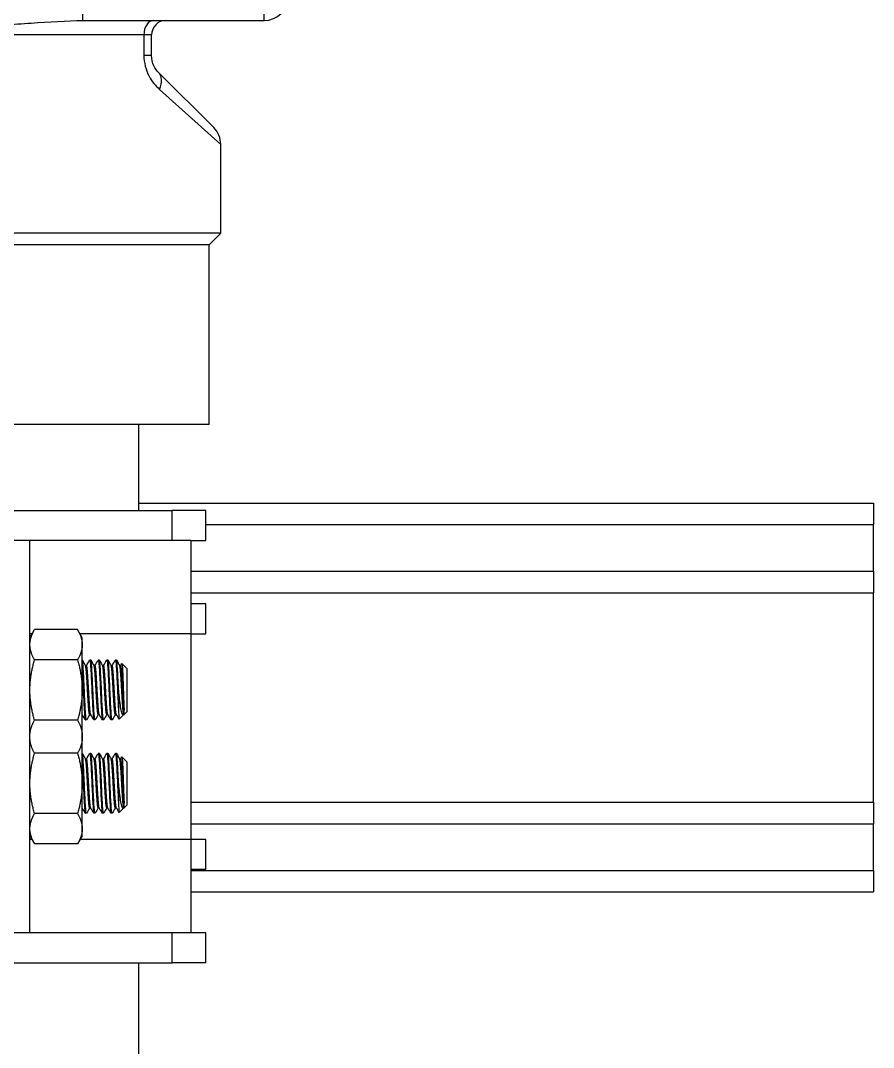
# Model space of a CAD drawing. Header units: inches. Extents: x -883 to 808, y -248 to 1051.
# Drawn here: x -250.893 to -247.33, y 836.985 to 841.276 of the extents above; entities that cross this region are included whole.
import ezdxf

# ---------------------------------------------------------------- set-up
doc = ezdxf.new("R2010")
doc.units = ezdxf.units.IN
doc.header["$MEASUREMENT"] = 0
doc.layers.get('0').update_dxf_attribs({"linetype": 'CONTINUOUS'})
doc.layers.add('EQUIPMENT - COMPRESSORS', color=41, linetype='CONTINUOUS')

# ---------------------------------------------------------------- blocks, each defined once
blk = doc.blocks.new('A$Cb802d3fd')
for p, q in [((114.2238, 42.9996), (114.3138, 42.9996)), ((114.2238, 39.931), (114.2238, 42.9996)), ((114.5088, 42.9996), (114.3138, 42.9996)), ((114.3138, 40.211), (114.3138, 42.9996)), ((114.5088, 42.9996), (114.5988, 42.9996)), ((114.5088, 40.1485), (114.5088, 42.9996)), ((115.4738, 42.9996), (114.5988, 42.9996)), ((114.5988, 40.1485), (114.5988, 42.9996)), ((115.4738, 42.9996), (115.5638, 42.9996)), ((115.4738, 40.1485), (115.4738, 42.9996)), ((115.7588, 42.9996), (115.5638, 42.9996)), ((115.5638, 40.1485), (115.5638, 42.9996)), ((115.7588, 42.9996), (115.8488, 42.9996)), ((115.7588, 40.1485), (115.7588, 42.9996)), ((115.8488, 40.1485), (115.8488, 42.9996)), ((112.2078, 40.4547), (112.1478, 40.4547)), ((112.2078, 39.6981), (112.2078, 40.4547)), ((112.7255, 40.2735), (112.4953, 40.0178)), ((113.0968, 40.2735), (112.7255, 40.2735)), ((113.0968, 40.2735), (113.0968, 38.2735)), ((113.1453, 40.225), (113.0968, 40.2735)), ((112.4246, 40.014), (112.6548, 40.2442)), ((113.1453, 40.225), (113.1453, 38.322)), ((113.8953, 40.225), (113.1453, 40.225)), ((113.8953, 40.225), (113.8953, 38.322)), ((114.3803, 40.211), (114.2553, 40.211)), ((114.2553, 40.211), (114.2553, 40.0704)), ((114.3803, 40.1485), (114.3803, 40.211)), ((114.7703, 40.211), (114.6453, 40.211)), ((114.6453, 40.211), (114.6453, 40.1485)), ((114.7703, 40.1485), (114.7703, 40.211)), ((115.7553, 40.211), (115.6303, 40.211)), ((115.6303, 40.211), (115.6303, 40.1485)), ((115.7553, 40.211), (115.7553, 40.1485)), ((116.1453, 40.211), (116.0203, 40.211)), ((116.0203, 40.211), (116.0203, 40.1485)), ((116.1453, 40.211), (116.1453, 40.0704)), ((114.3803, 40.1485), (114.3803, 39.4766)), ((114.3803, 40.1485), (115.6303, 40.1485)), ((114.7703, 40.1485), (114.7703, 39.6857)), ((114.7703, 40.1485), (116.0203, 40.1485)), ((115.6303, 40.1485), (115.6303, 39.6857)), ((116.0203, 40.1485), (116.0203, 39.4766)), ((114.3803, 40.0704), (114.2553, 40.0704)), ((114.2553, 39.2785), (114.2553, 40.0704)), ((116.1453, 40.0704), (116.0203, 40.0704)), ((116.1453, 39.2785), (116.1453, 40.0704)), ((112.2678, 39.9847), (112.2678, 39.9527)), ((112.3539, 39.9847), (112.2678, 39.9847)), ((112.2678, 39.9527), (112.2678, 38.5943)), ((112.2678, 39.9527), (112.3539, 39.9527)), ((112.3539, 39.9847), (112.3539, 39.9527)), ((114.2553, 39.931), (113.8953, 39.931)), ((118.4478, 39.931), (116.1453, 39.931)), ((114.916, 39.8826), (114.8945, 39.8611)), ((115.0946, 39.8826), (114.916, 39.8826)), ((115.1071, 39.8701), (115.0877, 39.8701)), ((115.0946, 39.8826), (115.1071, 39.8701)), ((115.1071, 39.8701), (115.1071, 39.8692)), ((115.1071, 39.8695), (115.1075, 39.8693)), ((115.1092, 39.868), (115.1275, 39.8497)), ((115.306, 39.8826), (115.2845, 39.8611)), ((115.4846, 39.8826), (115.306, 39.8826)), ((115.4971, 39.8701), (115.4777, 39.8701)), ((115.4846, 39.8826), (115.4971, 39.8701)), ((115.4971, 39.8701), (115.4971, 39.8692)), ((115.4971, 39.8695), (115.4975, 39.8693)), ((115.4992, 39.868), (115.5175, 39.8497)), ((114.8803, 39.838), (114.8803, 39.8335)), ((114.9035, 39.8558), (114.9035, 39.8516)), ((114.9035, 39.8201), (114.9035, 39.8159)), ((115.0053, 39.8469), (115.0937, 39.8469)), ((115.1071, 39.8377), (115.1071, 39.8335)), ((115.1303, 39.8201), (115.1303, 39.8157)), ((115.2703, 39.838), (115.2703, 39.8335)), ((115.2935, 39.8558), (115.2935, 39.8516)), ((115.2935, 39.8201), (115.2935, 39.8159)), ((115.3953, 39.8469), (115.4837, 39.8469)), ((115.4971, 39.8377), (115.4971, 39.8335)), ((115.5203, 39.8201), (115.5203, 39.8157)), ((114.8803, 39.8023), (114.8803, 39.7978)), ((114.9035, 39.7844), (114.9035, 39.7802)), ((115.1071, 39.802), (115.1071, 39.7978)), ((115.1303, 39.7844), (115.1303, 39.7799)), ((115.2703, 39.8023), (115.2703, 39.7978)), ((115.2935, 39.7844), (115.2935, 39.7802)), ((115.4971, 39.802), (115.4971, 39.7978)), ((115.5203, 39.7844), (115.5203, 39.7799)), ((114.8803, 39.7666), (114.8803, 39.7621)), ((114.9035, 39.7487), (114.9035, 39.7445)), ((115.1071, 39.7663), (115.1071, 39.7621)), ((115.1303, 39.7487), (115.1303, 39.7442)), ((115.2703, 39.7666), (115.2703, 39.7621)), ((115.2935, 39.7487), (115.2935, 39.7445)), ((115.4971, 39.7663), (115.4971, 39.7621)), ((115.5203, 39.7487), (115.5203, 39.7442)), ((112.2078, 39.6981), (112.1766, 39.6981)), ((114.7866, 39.6951), (114.7527, 39.6756)), ((114.8159, 39.6951), (114.7866, 39.6951)), ((115.0053, 39.6951), (114.8159, 39.6951)), ((114.8803, 39.7308), (114.8803, 39.7264)), ((114.9035, 39.713), (114.9035, 39.7088)), ((115.1948, 39.6951), (115.0053, 39.6951)), ((115.1071, 39.7306), (115.1071, 39.7264)), ((115.1303, 39.713), (115.1303, 39.7085)), ((115.2003, 39.6951), (115.1948, 39.6951)), ((115.2059, 39.6951), (115.2003, 39.6951)), ((115.3953, 39.6951), (115.2059, 39.6951)), ((115.2703, 39.7308), (115.2703, 39.7264)), ((115.2935, 39.713), (115.2935, 39.7088)), ((115.5848, 39.6951), (115.3953, 39.6951)), ((115.4971, 39.7306), (115.4971, 39.7264)), ((115.5203, 39.713), (115.5203, 39.7085)), ((115.6141, 39.6951), (115.5848, 39.6951)), ((115.6141, 39.6951), (115.6479, 39.6756)), ((114.7527, 39.6756), (114.7527, 39.4962)), ((114.879, 39.6756), (114.879, 39.4962)), ((115.1316, 39.6756), (115.1316, 39.4962)), ((115.269, 39.6756), (115.269, 39.4962)), ((115.5216, 39.6756), (115.5216, 39.4962)), ((115.6479, 39.6756), (115.6479, 39.4962)), ((114.3803, 39.4766), (114.3803, 39.3985)), ((115.2003, 39.4766), (114.3803, 39.4766)), ((114.7866, 39.4766), (114.7527, 39.4962)), ((114.7703, 39.486), (114.7703, 39.4766)), ((116.0203, 39.4766), (115.2003, 39.4766)), ((115.6141, 39.4766), (115.6479, 39.4962)), ((115.6303, 39.486), (115.6303, 39.4766)), ((116.0203, 39.4766), (116.0203, 39.3985))]:
    blk.add_line(p, q)
for centre, radius, start, end in [((112.1078, 40.4547), 0.1, 0, 90), ((112.7255, 40.1735), 0.1, 90, 135), ((112.2678, 40.0447), 0.06, 180, 270)]:
    blk.add_arc(centre, radius, start, end)
for centre, major_axis, ratio, start_param, end_param in [((112.2678, 39.9934), (-0.06, 0), 0.679167, 0, 1.570796), ((112.4953, 39.9433), (-0.0707, 0.0707), 0.618905, 5.266594, 6.283185)]:
    blk.add_ellipse(centre, major_axis=major_axis, ratio=ratio, start_param=start_param, end_param=end_param)
for points, knots in [([(112.3539, 39.9527), (112.3843, 39.9527), (112.4145, 39.9608), (112.462, 39.9859), (112.4805, 40.0013), (112.4953, 40.0178)], [-0.4348208, -0.4348208, -0.4348208, -0.4348208, -0.2027378, -0.2027378, 0, 0, 0, 0]), ([(112.4246, 40.014), (112.4172, 40.0067), (112.4079, 39.9997), (112.3842, 39.9884), (112.3691, 39.9847), (112.3539, 39.9847)], [0, 0, 0, 0, 0.2027378, 0.2027378, 0.4348208, 0.4348208, 0.4348208, 0.4348208]), ([(114.8946, 39.8608), (114.894, 39.8611), (114.8948, 39.8614), (114.9007, 39.8622), (114.9066, 39.8627), (114.9221, 39.8636), (114.9322, 39.8641), (114.9572, 39.865), (114.97, 39.8655), (114.9956, 39.8664), (115.0098, 39.8669), (115.0377, 39.8678), (115.05, 39.8683), (115.0701, 39.8692), (115.0798, 39.8696), (115.0877, 39.8701)], [-1.116485, -1.116485, -1.116485, -1.116485, -0.945626, -0.945626, -0.737488, -0.737488, -0.54802, -0.54802, -0.38497, -0.38497, -0.236393, -0.236393, -0.108892, -0.108892, 0, 0, 0, 0]), ([(115.1075, 39.8693), (115.1101, 39.8678), (115.1103, 39.8665), (115.1089, 39.8639), (115.1059, 39.8623), (115.094, 39.8587), (115.0842, 39.857), (115.0659, 39.8542), (115.0554, 39.8527), (115.0338, 39.85), (115.0215, 39.8486), (115.0053, 39.8469)], [-0.5756385, -0.5756385, -0.5756385, -0.5756385, -0.5078105, -0.5078105, -0.4077391, -0.4077391, -0.267223, -0.267223, -0.1248448, -0.1248448, -0.000001, -0.000001, -0.000001, -0.000001]), ([(115.2846, 39.8608), (115.284, 39.8611), (115.2848, 39.8614), (115.2907, 39.8622), (115.2966, 39.8627), (115.3121, 39.8636), (115.3222, 39.8641), (115.3472, 39.865), (115.36, 39.8655), (115.3856, 39.8664), (115.3998, 39.8669), (115.4277, 39.8678), (115.44, 39.8683), (115.4601, 39.8692), (115.4698, 39.8696), (115.4777, 39.8701)], [-1.116485, -1.116485, -1.116485, -1.116485, -0.945626, -0.945626, -0.737488, -0.737488, -0.54802, -0.54802, -0.38497, -0.38497, -0.236393, -0.236393, -0.108892, -0.108892, 0, 0, 0, 0]), ([(115.4975, 39.8693), (115.5001, 39.8678), (115.5003, 39.8665), (115.4989, 39.8639), (115.4959, 39.8623), (115.484, 39.8587), (115.4742, 39.857), (115.4559, 39.8542), (115.4454, 39.8527), (115.4238, 39.85), (115.4115, 39.8486), (115.3953, 39.8469)], [-0.5756385, -0.5756385, -0.5756385, -0.5756385, -0.5078105, -0.5078105, -0.4077391, -0.4077391, -0.267223, -0.267223, -0.1248448, -0.1248448, -0.000001, -0.000001, -0.000001, -0.000001]), ([(115.0053, 39.8469), (114.9966, 39.8465), (114.9879, 39.8461), (114.9707, 39.8453), (114.9623, 39.8449), (114.939, 39.8437), (114.9254, 39.843), (114.9031, 39.8416), (114.8944, 39.8408), (114.8831, 39.8393), (114.8803, 39.8387), (114.8803, 39.838)], [-8.5175758, -8.5175758, -8.5175758, -8.5175758, -8.4514652, -8.4514652, -8.3840689, -8.3840689, -8.2582297, -8.2582297, -8.1356939, -8.1356939, -8.0191215, -8.0191215, -8.0191215, -8.0191215]), ([(114.8807, 39.8331), (114.8804, 39.8333), (114.8803, 39.8334), (114.8804, 39.8343), (114.8839, 39.8351), (114.8968, 39.8366), (114.906, 39.8373), (114.9293, 39.8387), (114.9434, 39.8395), (114.9739, 39.841), (114.9898, 39.8418), (115.0222, 39.8432), (115.0383, 39.8439), (115.0685, 39.8455), (115.0822, 39.8462), (115.0937, 39.8469)], [-0.7749945, -0.7749945, -0.7749945, -0.7749945, -0.7485177, -0.7485177, -0.6212226, -0.6212226, -0.498779, -0.498779, -0.3714131, -0.3714131, -0.2489032, -0.2489032, -0.1244381, -0.1244381, -0.000001, -0.000001, -0.000001, -0.000001]), ([(115.1299, 39.8205), (115.1302, 39.8204), (115.1304, 39.8202), (115.13, 39.8193), (115.1265, 39.8186), (115.1136, 39.817), (115.104, 39.8163), (115.0805, 39.8149), (115.0668, 39.8141), (115.0364, 39.8126), (115.0199, 39.8118), (114.9872, 39.8104), (114.9713, 39.8097), (114.9411, 39.8081), (114.9272, 39.8074), (114.9044, 39.806), (114.8955, 39.8052), (114.8834, 39.8037), (114.8803, 39.803), (114.8803, 39.8023)], [-7.04509, -7.04509, -7.04509, -7.04509, -7.014324, -7.014324, -6.891728, -6.891728, -6.765134, -6.765134, -6.642517, -6.642517, -6.515807, -6.515807, -6.393166, -6.393166, -6.266345, -6.266345, -6.143676, -6.143676, -6.020861, -6.020861, -6.020861, -6.020861]), ([(115.0937, 39.8469), (115.1048, 39.8474), (115.1113, 39.8477), (115.1206, 39.8484), (115.1243, 39.8487), (115.1272, 39.8493), (115.1277, 39.8495), (115.1275, 39.8497)], [-5.362237, -5.362237, -5.362237, -5.362237, -4.990937, -4.990937, -4.49417, -4.49417, -4.210347, -4.210347, -4.210347, -4.210347]), ([(115.3953, 39.8469), (115.3866, 39.8465), (115.3779, 39.8461), (115.3607, 39.8453), (115.3523, 39.8449), (115.329, 39.8437), (115.3154, 39.843), (115.2931, 39.8416), (115.2844, 39.8408), (115.2731, 39.8393), (115.2703, 39.8387), (115.2703, 39.838)], [-8.5175758, -8.5175758, -8.5175758, -8.5175758, -8.4514652, -8.4514652, -8.3840689, -8.3840689, -8.2582297, -8.2582297, -8.1356939, -8.1356939, -8.0191215, -8.0191215, -8.0191215, -8.0191215]), ([(115.2707, 39.8331), (115.2704, 39.8333), (115.2703, 39.8334), (115.2704, 39.8343), (115.2739, 39.8351), (115.2868, 39.8366), (115.296, 39.8373), (115.3193, 39.8387), (115.3334, 39.8395), (115.3639, 39.841), (115.3798, 39.8418), (115.4122, 39.8432), (115.4283, 39.8439), (115.4585, 39.8455), (115.4722, 39.8462), (115.4837, 39.8469)], [-0.7749945, -0.7749945, -0.7749945, -0.7749945, -0.7485177, -0.7485177, -0.6212226, -0.6212226, -0.498779, -0.498779, -0.3714131, -0.3714131, -0.2489032, -0.2489032, -0.1244381, -0.1244381, -0.000001, -0.000001, -0.000001, -0.000001]), ([(115.5199, 39.8205), (115.5202, 39.8204), (115.5204, 39.8202), (115.52, 39.8193), (115.5165, 39.8186), (115.5036, 39.817), (115.494, 39.8163), (115.4705, 39.8149), (115.4568, 39.8141), (115.4264, 39.8126), (115.4099, 39.8118), (115.3772, 39.8104), (115.3613, 39.8097), (115.3311, 39.8081), (115.3172, 39.8074), (115.2944, 39.806), (115.2855, 39.8052), (115.2734, 39.8037), (115.2703, 39.803), (115.2703, 39.8023)], [-7.04509, -7.04509, -7.04509, -7.04509, -7.014324, -7.014324, -6.891728, -6.891728, -6.765134, -6.765134, -6.642517, -6.642517, -6.515807, -6.515807, -6.393166, -6.393166, -6.266345, -6.266345, -6.143676, -6.143676, -6.020861, -6.020861, -6.020861, -6.020861]), ([(115.4837, 39.8469), (115.4948, 39.8474), (115.5013, 39.8477), (115.5106, 39.8484), (115.5143, 39.8487), (115.5172, 39.8493), (115.5177, 39.8495), (115.5175, 39.8497)], [-5.362237, -5.362237, -5.362237, -5.362237, -4.990937, -4.990937, -4.49417, -4.49417, -4.210347, -4.210347, -4.210347, -4.210347]), ([(114.8807, 39.7617), (114.8803, 39.7619), (114.8802, 39.7621), (114.8814, 39.7631), (114.8853, 39.7638), (114.8991, 39.7653), (114.9086, 39.7661), (114.9326, 39.7675), (114.947, 39.7683), (114.9777, 39.7698), (114.9937, 39.7705), (115.0264, 39.7719), (115.0427, 39.7727), (115.0724, 39.7742), (115.0855, 39.775), (115.1079, 39.7764), (115.1167, 39.7772), (115.1277, 39.7786), (115.1303, 39.7793), (115.1303, 39.7799)], [-4.763018, -4.763018, -4.763018, -4.763018, -4.721822, -4.721822, -4.599403, -4.599403, -4.477986, -4.477986, -4.351804, -4.351804, -4.230328, -4.230328, -4.104068, -4.104068, -3.982532, -3.982532, -3.856194, -3.856194, -3.743843, -3.743843, -3.743843, -3.743843]), ([(114.8807, 39.7974), (114.8804, 39.7976), (114.8803, 39.7977), (114.8807, 39.7986), (114.8843, 39.7994), (114.8976, 39.8009), (114.9069, 39.8017), (114.9305, 39.8031), (114.9447, 39.8039), (114.9752, 39.8054), (114.9912, 39.8061), (115.0239, 39.8075), (115.0404, 39.8083), (115.0704, 39.8098), (115.0837, 39.8106), (115.1065, 39.812), (115.1157, 39.8128), (115.1274, 39.8143), (115.1303, 39.815), (115.1303, 39.8157)], [-2.771932, -2.771932, -2.771932, -2.771932, -2.741461, -2.741461, -2.614744, -2.614744, -2.492828, -2.492828, -2.366038, -2.366038, -2.244057, -2.244057, -2.117193, -2.117193, -1.995146, -1.995146, -1.868209, -1.868209, -1.749934, -1.749934, -1.749934, -1.749934]), ([(115.1299, 39.7848), (115.1302, 39.7847), (115.1303, 39.7845), (115.1302, 39.7837), (115.127, 39.7829), (115.1144, 39.7814), (115.105, 39.7806), (115.0817, 39.7792), (115.0682, 39.7785), (115.0379, 39.7769), (115.0213, 39.7762), (114.9886, 39.7748), (114.9726, 39.774), (114.9423, 39.7725), (114.9283, 39.7717), (114.9048, 39.7703), (114.8955, 39.7695), (114.8834, 39.768), (114.8803, 39.7672), (114.8803, 39.7666)], [-5.04381, -5.04381, -5.04381, -5.04381, -5.016989, -5.016989, -4.894152, -4.894152, -4.766711, -4.766711, -4.643833, -4.643833, -4.516297, -4.516297, -4.393378, -4.393378, -4.265748, -4.265748, -4.13798, -4.13798, -4.016163, -4.016163, -4.016163, -4.016163]), ([(115.2707, 39.7617), (115.2703, 39.7619), (115.2702, 39.7621), (115.2714, 39.7631), (115.2753, 39.7638), (115.2891, 39.7653), (115.2986, 39.7661), (115.3226, 39.7675), (115.337, 39.7683), (115.3677, 39.7698), (115.3837, 39.7705), (115.4164, 39.7719), (115.4327, 39.7727), (115.4624, 39.7742), (115.4755, 39.775), (115.4979, 39.7764), (115.5067, 39.7772), (115.5177, 39.7786), (115.5203, 39.7793), (115.5203, 39.7799)], [-4.763018, -4.763018, -4.763018, -4.763018, -4.721822, -4.721822, -4.599403, -4.599403, -4.477986, -4.477986, -4.351804, -4.351804, -4.230328, -4.230328, -4.104068, -4.104068, -3.982532, -3.982532, -3.856194, -3.856194, -3.743843, -3.743843, -3.743843, -3.743843]), ([(115.2707, 39.7974), (115.2704, 39.7976), (115.2703, 39.7977), (115.2707, 39.7986), (115.2743, 39.7994), (115.2876, 39.8009), (115.2969, 39.8017), (115.3205, 39.8031), (115.3347, 39.8039), (115.3652, 39.8054), (115.3812, 39.8061), (115.4139, 39.8075), (115.4304, 39.8083), (115.4604, 39.8098), (115.4737, 39.8106), (115.4965, 39.812), (115.5057, 39.8128), (115.5174, 39.8143), (115.5203, 39.815), (115.5203, 39.8157)], [-2.771932, -2.771932, -2.771932, -2.771932, -2.741461, -2.741461, -2.614744, -2.614744, -2.492828, -2.492828, -2.366038, -2.366038, -2.244057, -2.244057, -2.117193, -2.117193, -1.995146, -1.995146, -1.868209, -1.868209, -1.749934, -1.749934, -1.749934, -1.749934]), ([(115.5199, 39.7848), (115.5202, 39.7847), (115.5203, 39.7845), (115.5202, 39.7837), (115.517, 39.7829), (115.5044, 39.7814), (115.495, 39.7806), (115.4717, 39.7792), (115.4582, 39.7785), (115.4279, 39.7769), (115.4113, 39.7762), (115.3786, 39.7748), (115.3626, 39.774), (115.3323, 39.7725), (115.3183, 39.7717), (115.2948, 39.7703), (115.2855, 39.7695), (115.2734, 39.768), (115.2703, 39.7672), (115.2703, 39.7666)], [-5.04381, -5.04381, -5.04381, -5.04381, -5.016989, -5.016989, -4.894152, -4.894152, -4.766711, -4.766711, -4.643833, -4.643833, -4.516297, -4.516297, -4.393378, -4.393378, -4.265748, -4.265748, -4.13798, -4.13798, -4.016163, -4.016163, -4.016163, -4.016163]), ([(114.8807, 39.7259), (114.8801, 39.7263), (114.8802, 39.7266), (114.8824, 39.7276), (114.8871, 39.7284), (114.9022, 39.7299), (114.9125, 39.7306), (114.9375, 39.732), (114.9519, 39.7328), (114.9829, 39.7343), (114.9993, 39.735), (115.0318, 39.7365), (115.0475, 39.7372), (115.0766, 39.7388), (115.0896, 39.7395), (115.1108, 39.7409), (115.1188, 39.7417), (115.1282, 39.743), (115.1303, 39.7436), (115.1303, 39.7442)], [-6.750218, -6.750218, -6.750218, -6.750218, -6.696175, -6.696175, -6.573428, -6.573428, -6.449789, -6.449789, -6.3271, -6.3271, -6.203293, -6.203293, -6.080657, -6.080657, -5.956684, -5.956684, -5.834097, -5.834097, -5.732693, -5.732693, -5.732693, -5.732693]), ([(115.1299, 39.7491), (115.1302, 39.749), (115.1303, 39.7488), (115.1303, 39.748), (115.1269, 39.7472), (115.1142, 39.7457), (115.1051, 39.7449), (115.0819, 39.7435), (115.0678, 39.7427), (115.0375, 39.7412), (115.0215, 39.7405), (114.9887, 39.7391), (114.9722, 39.7383), (114.942, 39.7368), (114.9285, 39.736), (114.9052, 39.7346), (114.8959, 39.7338), (114.8835, 39.7323), (114.8804, 39.7315), (114.8803, 39.7308), (114.8803, 39.7308), (114.8803, 39.7308)], [-3.035635, -3.035635, -3.035635, -3.035635, -3.011062, -3.011062, -2.882944, -2.882944, -2.759745, -2.759745, -2.631673, -2.631673, -2.508524, -2.508524, -2.380538, -2.380538, -2.257437, -2.257437, -2.129538, -2.129538, -2.006485, -2.006485, -2.00564, -2.00564, -2.00564, -2.00564]), ([(115.2707, 39.7259), (115.2701, 39.7263), (115.2702, 39.7266), (115.2724, 39.7276), (115.2771, 39.7284), (115.2922, 39.7299), (115.3025, 39.7306), (115.3275, 39.732), (115.3419, 39.7328), (115.3729, 39.7343), (115.3893, 39.735), (115.4218, 39.7365), (115.4375, 39.7372), (115.4666, 39.7388), (115.4796, 39.7395), (115.5008, 39.7409), (115.5088, 39.7417), (115.5182, 39.743), (115.5203, 39.7436), (115.5203, 39.7442)], [-6.750218, -6.750218, -6.750218, -6.750218, -6.696175, -6.696175, -6.573428, -6.573428, -6.449789, -6.449789, -6.3271, -6.3271, -6.203293, -6.203293, -6.080657, -6.080657, -5.956684, -5.956684, -5.834097, -5.834097, -5.732693, -5.732693, -5.732693, -5.732693]), ([(115.5199, 39.7491), (115.5202, 39.749), (115.5203, 39.7488), (115.5203, 39.748), (115.5169, 39.7472), (115.5042, 39.7457), (115.4951, 39.7449), (115.4719, 39.7435), (115.4578, 39.7427), (115.4275, 39.7412), (115.4115, 39.7405), (115.3787, 39.7391), (115.3622, 39.7383), (115.332, 39.7368), (115.3185, 39.736), (115.2952, 39.7346), (115.2859, 39.7338), (115.2735, 39.7323), (115.2704, 39.7315), (115.2703, 39.7308), (115.2703, 39.7308), (115.2703, 39.7308)], [-3.035635, -3.035635, -3.035635, -3.035635, -3.011062, -3.011062, -2.882944, -2.882944, -2.759745, -2.759745, -2.631673, -2.631673, -2.508524, -2.508524, -2.380538, -2.380538, -2.257437, -2.257437, -2.129538, -2.129538, -2.006485, -2.006485, -2.00564, -2.00564, -2.00564, -2.00564]), ([(112.2078, 38.8489), (112.2078, 38.9176), (112.2132, 38.99), (112.2226, 39.1262), (112.2267, 39.1896), (112.2277, 39.2921), (112.2269, 39.3308), (112.2235, 39.4072), (112.221, 39.4449), (112.2132, 39.5568), (112.2078, 39.6293), (112.2078, 39.6981)], [0, 0, 0, 0, 0.569224, 0.569224, 1.035525, 1.035525, 1.316902, 1.316902, 1.59828, 1.59828, 2.168203, 2.168203, 2.168203, 2.168203]), ([(115.1299, 39.7134), (115.1302, 39.7133), (115.1303, 39.7131), (115.1304, 39.7123), (115.1272, 39.7115), (115.1146, 39.71), (115.1057, 39.7093), (115.0827, 39.7078), (115.0687, 39.7071), (115.0384, 39.7055), (115.0225, 39.7048), (114.9897, 39.7034), (114.9732, 39.7026), (114.9429, 39.7011), (114.9293, 39.7003), (114.9059, 39.6989), (114.8965, 39.6982), (114.8836, 39.6966), (114.8803, 39.6958), (114.8803, 39.6951)], [-1.026402, -1.026402, -1.026402, -1.026402, -1.004024, -1.004024, -0.876585, -0.876585, -0.753747, -0.753747, -0.626406, -0.626406, -0.503605, -0.503605, -0.376364, -0.376364, -0.253599, -0.253599, -0.126864, -0.126864, -0.000001, -0.000001, -0.000001, -0.000001]), ([(114.9169, 39.6951), (114.9247, 39.6956), (114.9335, 39.6961), (114.9528, 39.6971), (114.9632, 39.6977), (114.9897, 39.6989), (115.0061, 39.6996), (115.0383, 39.7011), (115.0538, 39.7018), (115.082, 39.7033), (115.0943, 39.704), (115.1142, 39.7055), (115.1215, 39.7063), (115.1288, 39.7075), (115.1303, 39.708), (115.1303, 39.7085)], [-8.4629439, -8.4629439, -8.4629439, -8.4629439, -8.3796682, -8.3796682, -8.294969, -8.294969, -8.1724695, -8.1724695, -8.0492851, -8.0492851, -7.9266311, -7.9266311, -7.8035297, -7.8035297, -7.7187664, -7.7187664, -7.7187664, -7.7187664]), ([(115.5199, 39.7134), (115.5202, 39.7133), (115.5203, 39.7131), (115.5204, 39.7123), (115.5172, 39.7115), (115.5046, 39.71), (115.4957, 39.7093), (115.4727, 39.7078), (115.4587, 39.7071), (115.4284, 39.7055), (115.4125, 39.7048), (115.3797, 39.7034), (115.3632, 39.7026), (115.3329, 39.7011), (115.3193, 39.7003), (115.2959, 39.6989), (115.2865, 39.6982), (115.2736, 39.6966), (115.2703, 39.6958), (115.2703, 39.6951)], [-1.026402, -1.026402, -1.026402, -1.026402, -1.004024, -1.004024, -0.876585, -0.876585, -0.753747, -0.753747, -0.626406, -0.626406, -0.503605, -0.503605, -0.376364, -0.376364, -0.253599, -0.253599, -0.126864, -0.126864, -0.000001, -0.000001, -0.000001, -0.000001]), ([(115.3069, 39.6951), (115.3147, 39.6956), (115.3235, 39.6961), (115.3428, 39.6971), (115.3532, 39.6977), (115.3797, 39.6989), (115.3961, 39.6996), (115.4283, 39.7011), (115.4438, 39.7018), (115.472, 39.7033), (115.4843, 39.704), (115.5042, 39.7055), (115.5115, 39.7063), (115.5188, 39.7075), (115.5203, 39.708), (115.5203, 39.7085)], [-8.4629439, -8.4629439, -8.4629439, -8.4629439, -8.3796682, -8.3796682, -8.294969, -8.294969, -8.1724695, -8.1724695, -8.0492851, -8.0492851, -7.9266311, -7.9266311, -7.8035297, -7.8035297, -7.7187664, -7.7187664, -7.7187664, -7.7187664])]:
    blk.add_open_spline(points, degree=3, knots=knots)
for points, weights, knots in [([(115.0877, 39.8701), (115.083, 39.8697), (115.0773, 39.8692), (115.0475, 39.867), (115.0053, 39.8648), (114.9631, 39.8625), (114.9333, 39.8603), (114.9035, 39.8581), (114.9035, 39.8558)], [0.975309662973, 0.984497722595, 1, 0.923879532511, 1, 0.923879532511, 1, 0.923879532511, 1], [0.03034083, 0.03034083, 0.03034083, 0.03125, 0.03125, 0.03571429, 0.03571429, 0.04017857, 0.04017857, 0.04464286, 0.04464286, 0.04464286]), ([(115.1071, 39.8692), (115.1071, 39.867), (115.0773, 39.8648), (115.0475, 39.8625), (115.0053, 39.8603), (114.9631, 39.8581), (114.9333, 39.8558), (114.9074, 39.8539), (114.904, 39.8519)], [1, 0.923879532511, 1, 0.923879532511, 1, 0.923879532511, 1, 0.933205198035, 0.983633679551], [0.02678571, 0.02678571, 0.02678571, 0.03125, 0.03125, 0.03571429, 0.03571429, 0.04017857, 0.04017857, 0.04409593, 0.04409593, 0.04409593]), ([(115.4777, 39.8701), (115.473, 39.8697), (115.4673, 39.8692), (115.4375, 39.867), (115.3953, 39.8648), (115.3531, 39.8625), (115.3233, 39.8603), (115.2935, 39.8581), (115.2935, 39.8558)], [0.975309662973, 0.984497722595, 1, 0.923879532511, 1, 0.923879532511, 1, 0.923879532511, 1], [0.03034083, 0.03034083, 0.03034083, 0.03125, 0.03125, 0.03571429, 0.03571429, 0.04017857, 0.04017857, 0.04464286, 0.04464286, 0.04464286]), ([(115.4971, 39.8692), (115.4971, 39.867), (115.4673, 39.8648), (115.4375, 39.8625), (115.3953, 39.8603), (115.3531, 39.8581), (115.3233, 39.8558), (115.2974, 39.8539), (115.294, 39.8519)], [1, 0.923879532511, 1, 0.923879532511, 1, 0.923879532511, 1, 0.933205198035, 0.983633679551], [0.02678571, 0.02678571, 0.02678571, 0.03125, 0.03125, 0.03571429, 0.03571429, 0.04017857, 0.04017857, 0.04409593, 0.04409593, 0.04409593]), ([(115.1067, 39.8375), (115.1032, 39.8355), (115.0773, 39.8335), (115.0475, 39.8313), (115.0053, 39.8291), (114.9631, 39.8268), (114.9333, 39.8246), (114.9035, 39.8224), (114.9035, 39.8201)], [0.983633679556, 0.933205198031, 1, 0.923879532511, 1, 0.923879532511, 1, 0.923879532511, 1], [0.06304693, 0.06304693, 0.06304693, 0.06696429, 0.06696429, 0.07142857, 0.07142857, 0.07589286, 0.07589286, 0.08035714, 0.08035714, 0.08035714]), ([(115.1071, 39.8335), (115.1071, 39.8313), (115.0773, 39.8291), (115.0475, 39.8268), (115.0053, 39.8246), (114.9631, 39.8224), (114.9333, 39.8201), (114.9074, 39.8182), (114.904, 39.8162)], [1, 0.923879532511, 1, 0.923879532511, 1, 0.923879532511, 1, 0.933205198035, 0.983633679551], [0.0625, 0.0625, 0.0625, 0.06696429, 0.06696429, 0.07142857, 0.07142857, 0.07589286, 0.07589286, 0.07981021, 0.07981021, 0.07981021]), ([(115.4967, 39.8375), (115.4932, 39.8355), (115.4673, 39.8335), (115.4375, 39.8313), (115.3953, 39.8291), (115.3531, 39.8268), (115.3233, 39.8246), (115.2935, 39.8224), (115.2935, 39.8201)], [0.983633679556, 0.933205198031, 1, 0.923879532511, 1, 0.923879532511, 1, 0.923879532511, 1], [0.06304693, 0.06304693, 0.06304693, 0.06696429, 0.06696429, 0.07142857, 0.07142857, 0.07589286, 0.07589286, 0.08035714, 0.08035714, 0.08035714]), ([(115.4971, 39.8335), (115.4971, 39.8313), (115.4673, 39.8291), (115.4375, 39.8268), (115.3953, 39.8246), (115.3531, 39.8224), (115.3233, 39.8201), (115.2974, 39.8182), (115.294, 39.8162)], [1, 0.923879532511, 1, 0.923879532511, 1, 0.923879532511, 1, 0.933205198035, 0.983633679551], [0.0625, 0.0625, 0.0625, 0.06696429, 0.06696429, 0.07142857, 0.07142857, 0.07589286, 0.07589286, 0.07981021, 0.07981021, 0.07981021]), ([(115.1067, 39.8017), (115.1032, 39.7997), (115.0773, 39.7978), (115.0475, 39.7956), (115.0053, 39.7933), (114.9631, 39.7911), (114.9333, 39.7889), (114.9035, 39.7866), (114.9035, 39.7844)], [0.983633679556, 0.933205198031, 1, 0.923879532511, 1, 0.923879532511, 1, 0.923879532511, 1], [0.09876121, 0.09876121, 0.09876121, 0.10267857, 0.10267857, 0.10714286, 0.10714286, 0.11160714, 0.11160714, 0.11607143, 0.11607143, 0.11607143]), ([(115.1071, 39.7978), (115.1071, 39.7956), (115.0773, 39.7933), (115.0475, 39.7911), (115.0053, 39.7889), (114.9631, 39.7866), (114.9333, 39.7844), (114.9074, 39.7825), (114.904, 39.7805)], [1, 0.923879532511, 1, 0.923879532511, 1, 0.923879532511, 1, 0.933205198035, 0.983633679551], [0.09821429, 0.09821429, 0.09821429, 0.10267857, 0.10267857, 0.10714286, 0.10714286, 0.11160714, 0.11160714, 0.1155245, 0.1155245, 0.1155245]), ([(115.4967, 39.8017), (115.4932, 39.7997), (115.4673, 39.7978), (115.4375, 39.7956), (115.3953, 39.7933), (115.3531, 39.7911), (115.3233, 39.7889), (115.2935, 39.7866), (115.2935, 39.7844)], [0.983633679556, 0.933205198031, 1, 0.923879532511, 1, 0.923879532511, 1, 0.923879532511, 1], [0.09876121, 0.09876121, 0.09876121, 0.10267857, 0.10267857, 0.10714286, 0.10714286, 0.11160714, 0.11160714, 0.11607143, 0.11607143, 0.11607143]), ([(115.4971, 39.7978), (115.4971, 39.7956), (115.4673, 39.7933), (115.4375, 39.7911), (115.3953, 39.7889), (115.3531, 39.7866), (115.3233, 39.7844), (115.2974, 39.7825), (115.294, 39.7805)], [1, 0.923879532511, 1, 0.923879532511, 1, 0.923879532511, 1, 0.933205198035, 0.983633679551], [0.09821429, 0.09821429, 0.09821429, 0.10267857, 0.10267857, 0.10714286, 0.10714286, 0.11160714, 0.11160714, 0.1155245, 0.1155245, 0.1155245]), ([(115.1067, 39.766), (115.1032, 39.764), (115.0773, 39.7621), (115.0475, 39.7599), (115.0053, 39.7576), (114.9631, 39.7554), (114.9333, 39.7532), (114.9035, 39.7509), (114.9035, 39.7487)], [0.983633679556, 0.933205198031, 1, 0.923879532511, 1, 0.923879532511, 1, 0.923879532511, 1], [0.1344755, 0.1344755, 0.1344755, 0.13839286, 0.13839286, 0.14285714, 0.14285714, 0.14732143, 0.14732143, 0.15178571, 0.15178571, 0.15178571]), ([(115.1071, 39.7621), (115.1071, 39.7599), (115.0773, 39.7576), (115.0475, 39.7554), (115.0053, 39.7532), (114.9631, 39.7509), (114.9333, 39.7487), (114.9074, 39.7468), (114.904, 39.7448)], [1, 0.923879532511, 1, 0.923879532511, 1, 0.923879532511, 1, 0.933205198035, 0.983633679551], [0.13392857, 0.13392857, 0.13392857, 0.13839286, 0.13839286, 0.14285714, 0.14285714, 0.14732143, 0.14732143, 0.15123879, 0.15123879, 0.15123879]), ([(115.4967, 39.766), (115.4932, 39.764), (115.4673, 39.7621), (115.4375, 39.7599), (115.3953, 39.7576), (115.3531, 39.7554), (115.3233, 39.7532), (115.2935, 39.7509), (115.2935, 39.7487)], [0.983633679556, 0.933205198031, 1, 0.923879532511, 1, 0.923879532511, 1, 0.923879532511, 1], [0.1344755, 0.1344755, 0.1344755, 0.13839286, 0.13839286, 0.14285714, 0.14285714, 0.14732143, 0.14732143, 0.15178571, 0.15178571, 0.15178571]), ([(115.4971, 39.7621), (115.4971, 39.7599), (115.4673, 39.7576), (115.4375, 39.7554), (115.3953, 39.7532), (115.3531, 39.7509), (115.3233, 39.7487), (115.2974, 39.7468), (115.294, 39.7448)], [1, 0.923879532511, 1, 0.923879532511, 1, 0.923879532511, 1, 0.933205198035, 0.983633679551], [0.13392857, 0.13392857, 0.13392857, 0.13839286, 0.13839286, 0.14285714, 0.14285714, 0.14732143, 0.14732143, 0.15123879, 0.15123879, 0.15123879]), ([(115.1067, 39.7303), (115.1032, 39.7283), (115.0773, 39.7264), (115.0475, 39.7241), (115.0053, 39.7219), (114.9631, 39.7197), (114.9333, 39.7174), (114.9035, 39.7152), (114.9035, 39.713)], [0.983633679556, 0.933205198031, 1, 0.923879532511, 1, 0.923879532511, 1, 0.923879532511, 1], [0.17018979, 0.17018979, 0.17018979, 0.17410714, 0.17410714, 0.17857143, 0.17857143, 0.18303571, 0.18303571, 0.1875, 0.1875, 0.1875]), ([(115.1071, 39.7264), (115.1071, 39.7241), (115.0773, 39.7219), (115.0475, 39.7197), (115.0053, 39.7174), (114.9631, 39.7152), (114.9333, 39.713), (114.9074, 39.711), (114.904, 39.709)], [1, 0.923879532511, 1, 0.923879532511, 1, 0.923879532511, 1, 0.933205198035, 0.983633679551], [0.16964286, 0.16964286, 0.16964286, 0.17410714, 0.17410714, 0.17857143, 0.17857143, 0.18303571, 0.18303571, 0.18695307, 0.18695307, 0.18695307]), ([(115.4967, 39.7303), (115.4932, 39.7283), (115.4673, 39.7264), (115.4375, 39.7241), (115.3953, 39.7219), (115.3531, 39.7197), (115.3233, 39.7174), (115.2935, 39.7152), (115.2935, 39.713)], [0.983633679556, 0.933205198031, 1, 0.923879532511, 1, 0.923879532511, 1, 0.923879532511, 1], [0.17018979, 0.17018979, 0.17018979, 0.17410714, 0.17410714, 0.17857143, 0.17857143, 0.18303571, 0.18303571, 0.1875, 0.1875, 0.1875]), ([(115.4971, 39.7264), (115.4971, 39.7241), (115.4673, 39.7219), (115.4375, 39.7197), (115.3953, 39.7174), (115.3531, 39.7152), (115.3233, 39.713), (115.2974, 39.711), (115.294, 39.709)], [1, 0.923879532511, 1, 0.923879532511, 1, 0.923879532511, 1, 0.933205198035, 0.983633679551], [0.16964286, 0.16964286, 0.16964286, 0.17410714, 0.17410714, 0.17857143, 0.17857143, 0.18303571, 0.18303571, 0.18695307, 0.18695307, 0.18695307])]:
    blk.add_rational_spline(points, weights, degree=2, knots=knots)
for points in [[(114.8807, 39.8384), (114.8884, 39.8429), (114.8962, 39.8474), (114.904, 39.8519)], [(114.9035, 39.8199), (114.8959, 39.8243), (114.8883, 39.8287), (114.8807, 39.8331)], [(114.9035, 39.8556), (114.9005, 39.8573), (114.8976, 39.859), (114.8946, 39.8608)], [(115.1274, 39.8495), (115.1205, 39.8455), (115.1136, 39.8415), (115.1067, 39.8375)], [(115.1071, 39.8338), (115.1147, 39.8294), (115.1223, 39.825), (115.1299, 39.8205)], [(115.2707, 39.8384), (115.2784, 39.8429), (115.2862, 39.8474), (115.294, 39.8519)], [(115.2935, 39.8199), (115.2859, 39.8243), (115.2783, 39.8287), (115.2707, 39.8331)], [(115.2935, 39.8556), (115.2905, 39.8573), (115.2876, 39.859), (115.2846, 39.8608)], [(115.5174, 39.8495), (115.5105, 39.8455), (115.5036, 39.8415), (115.4967, 39.8375)], [(115.4971, 39.8338), (115.5047, 39.8294), (115.5123, 39.825), (115.5199, 39.8205)], [(114.8807, 39.8027), (114.8884, 39.8072), (114.8962, 39.8117), (114.904, 39.8162)], [(114.9035, 39.7842), (114.8959, 39.7886), (114.8883, 39.793), (114.8807, 39.7974)], [(114.8807, 39.767), (114.8884, 39.7715), (114.8962, 39.776), (114.904, 39.7805)], [(115.1299, 39.8152), (115.1222, 39.8107), (115.1144, 39.8062), (115.1067, 39.8017)], [(115.1299, 39.7795), (115.1222, 39.775), (115.1144, 39.7705), (115.1067, 39.766)], [(115.1071, 39.7981), (115.1147, 39.7936), (115.1223, 39.7892), (115.1299, 39.7848)], [(115.2707, 39.8027), (115.2784, 39.8072), (115.2862, 39.8117), (115.294, 39.8162)], [(115.2935, 39.7842), (115.2859, 39.7886), (115.2783, 39.793), (115.2707, 39.7974)], [(115.2707, 39.767), (115.2784, 39.7715), (115.2862, 39.776), (115.294, 39.7805)], [(115.5199, 39.8152), (115.5122, 39.8107), (115.5044, 39.8062), (115.4967, 39.8017)], [(115.5199, 39.7795), (115.5122, 39.775), (115.5044, 39.7705), (115.4967, 39.766)], [(115.4971, 39.7981), (115.5047, 39.7936), (115.5123, 39.7892), (115.5199, 39.7848)], [(114.9035, 39.7484), (114.8959, 39.7529), (114.8883, 39.7573), (114.8807, 39.7617)], [(114.8807, 39.7313), (114.8884, 39.7358), (114.8962, 39.7403), (114.904, 39.7448)], [(115.1299, 39.7438), (115.1222, 39.7393), (115.1144, 39.7348), (115.1067, 39.7303)], [(115.1071, 39.7623), (115.1147, 39.7579), (115.1223, 39.7535), (115.1299, 39.7491)], [(115.2935, 39.7484), (115.2859, 39.7529), (115.2783, 39.7573), (115.2707, 39.7617)], [(115.2707, 39.7313), (115.2784, 39.7358), (115.2862, 39.7403), (115.294, 39.7448)], [(115.5199, 39.7438), (115.5122, 39.7393), (115.5044, 39.7348), (115.4967, 39.7303)], [(115.4971, 39.7623), (115.5047, 39.7579), (115.5123, 39.7535), (115.5199, 39.7491)], [(114.9035, 39.7127), (114.8959, 39.7171), (114.8883, 39.7215), (114.8807, 39.726)], [(114.8807, 39.6955), (114.8884, 39.7), (114.8962, 39.7045), (114.904, 39.709)], [(115.1071, 39.7266), (115.1147, 39.7222), (115.1223, 39.7178), (115.1299, 39.7134)], [(115.1299, 39.7081), (115.1225, 39.7038), (115.115, 39.6995), (115.1075, 39.6951)], [(115.2935, 39.7127), (115.2859, 39.7171), (115.2783, 39.7215), (115.2707, 39.726)], [(115.2707, 39.6955), (115.2784, 39.7), (115.2862, 39.7045), (115.294, 39.709)], [(115.4971, 39.7266), (115.5047, 39.7222), (115.5123, 39.7178), (115.5199, 39.7134)], [(115.5199, 39.7081), (115.5125, 39.7038), (115.505, 39.6995), (115.4975, 39.6951)]]:
    blk.add_open_spline(points, degree=3)
for points, weights in [([(114.7527, 39.6756), (114.7866, 39.6951), (114.8159, 39.6951)], [1.87580660422, 2.02090075001, 2.02090075001]), ([(114.8159, 39.6951), (114.8452, 39.6951), (114.879, 39.6756)], [2.02090075001, 2.02090075001, 1.87580660422]), ([(114.879, 39.6756), (114.9467, 39.6951), (115.0053, 39.6951)], [1.87580660422, 2.02090075001, 2.02090075001]), ([(115.0053, 39.6951), (115.0639, 39.6951), (115.1316, 39.6756)], [2.02090075001, 2.02090075001, 1.87580660422]), ([(115.1316, 39.6756), (115.1654, 39.6951), (115.1948, 39.6951)], [1.87580660422, 2.02090075001, 2.02090075001]), ([(115.1948, 39.6951), (115.1975, 39.6951), (115.2003, 39.695)], [2.02090075001, 2.02090075001, 2.01959830092]), ([(115.2003, 39.695), (115.2031, 39.6951), (115.2059, 39.6951)], [2.01959830092, 2.02090075001, 2.02090075001]), ([(115.2059, 39.6951), (115.2352, 39.6951), (115.269, 39.6756)], [2.02090075001, 2.02090075001, 1.87580660422]), ([(115.269, 39.6756), (115.3367, 39.6951), (115.3953, 39.6951)], [1.87580660422, 2.02090075001, 2.02090075001]), ([(115.3953, 39.6951), (115.4539, 39.6951), (115.5216, 39.6756)], [2.02090075001, 2.02090075001, 1.87580660422]), ([(115.5216, 39.6756), (115.5554, 39.6951), (115.5848, 39.6951)], [1.87580660422, 2.02090075001, 2.02090075001]), ([(115.5848, 39.6951), (115.6141, 39.6951), (115.6479, 39.6756)], [2.02090075001, 2.02090075001, 1.87580660422]), ([(114.8159, 39.4766), (114.7866, 39.4766), (114.7527, 39.4962)], [2.02090075001, 2.02090075001, 1.87580660422]), ([(114.879, 39.4962), (114.8452, 39.4766), (114.8159, 39.4766)], [1.87580660422, 2.02090075001, 2.02090075001]), ([(115.0053, 39.4766), (114.9467, 39.4766), (114.879, 39.4962)], [2.02090075001, 2.02090075001, 1.87580660422]), ([(115.1316, 39.4962), (115.0639, 39.4766), (115.0053, 39.4766)], [1.87580660422, 2.02090075001, 2.02090075001]), ([(115.1948, 39.4766), (115.1654, 39.4766), (115.1316, 39.4962)], [2.02090075001, 2.02090075001, 1.87580660422]), ([(115.2003, 39.4768), (115.1975, 39.4766), (115.1948, 39.4766)], [2.01959830092, 2.02090075001, 2.02090075001]), ([(115.2059, 39.4766), (115.2031, 39.4766), (115.2003, 39.4768)], [2.02090075001, 2.02090075001, 2.01959830092]), ([(115.269, 39.4962), (115.2352, 39.4766), (115.2059, 39.4766)], [1.87580660422, 2.02090075001, 2.02090075001]), ([(115.3953, 39.4766), (115.3367, 39.4766), (115.269, 39.4962)], [2.02090075001, 2.02090075001, 1.87580660422]), ([(115.5216, 39.4962), (115.4539, 39.4766), (115.3953, 39.4766)], [1.87580660422, 2.02090075001, 2.02090075001]), ([(115.5848, 39.4766), (115.5554, 39.4766), (115.5216, 39.4962)], [2.02090075001, 2.02090075001, 1.87580660422]), ([(115.6479, 39.4962), (115.6141, 39.4766), (115.5848, 39.4766)], [1.87580660422, 2.02090075001, 2.02090075001])]:
    blk.add_rational_spline(points, weights, degree=2)

msp = doc.modelspace()

# ---------------------------------------------------------------- block references
at = {"layer": 'EQUIPMENT - COMPRESSORS', "rotation": 270}
msp.add_blockref('A$Cb802d3fd', (-290.33007, 953.48357), dxfattribs=at)

doc.saveas('drawing.dxf')
